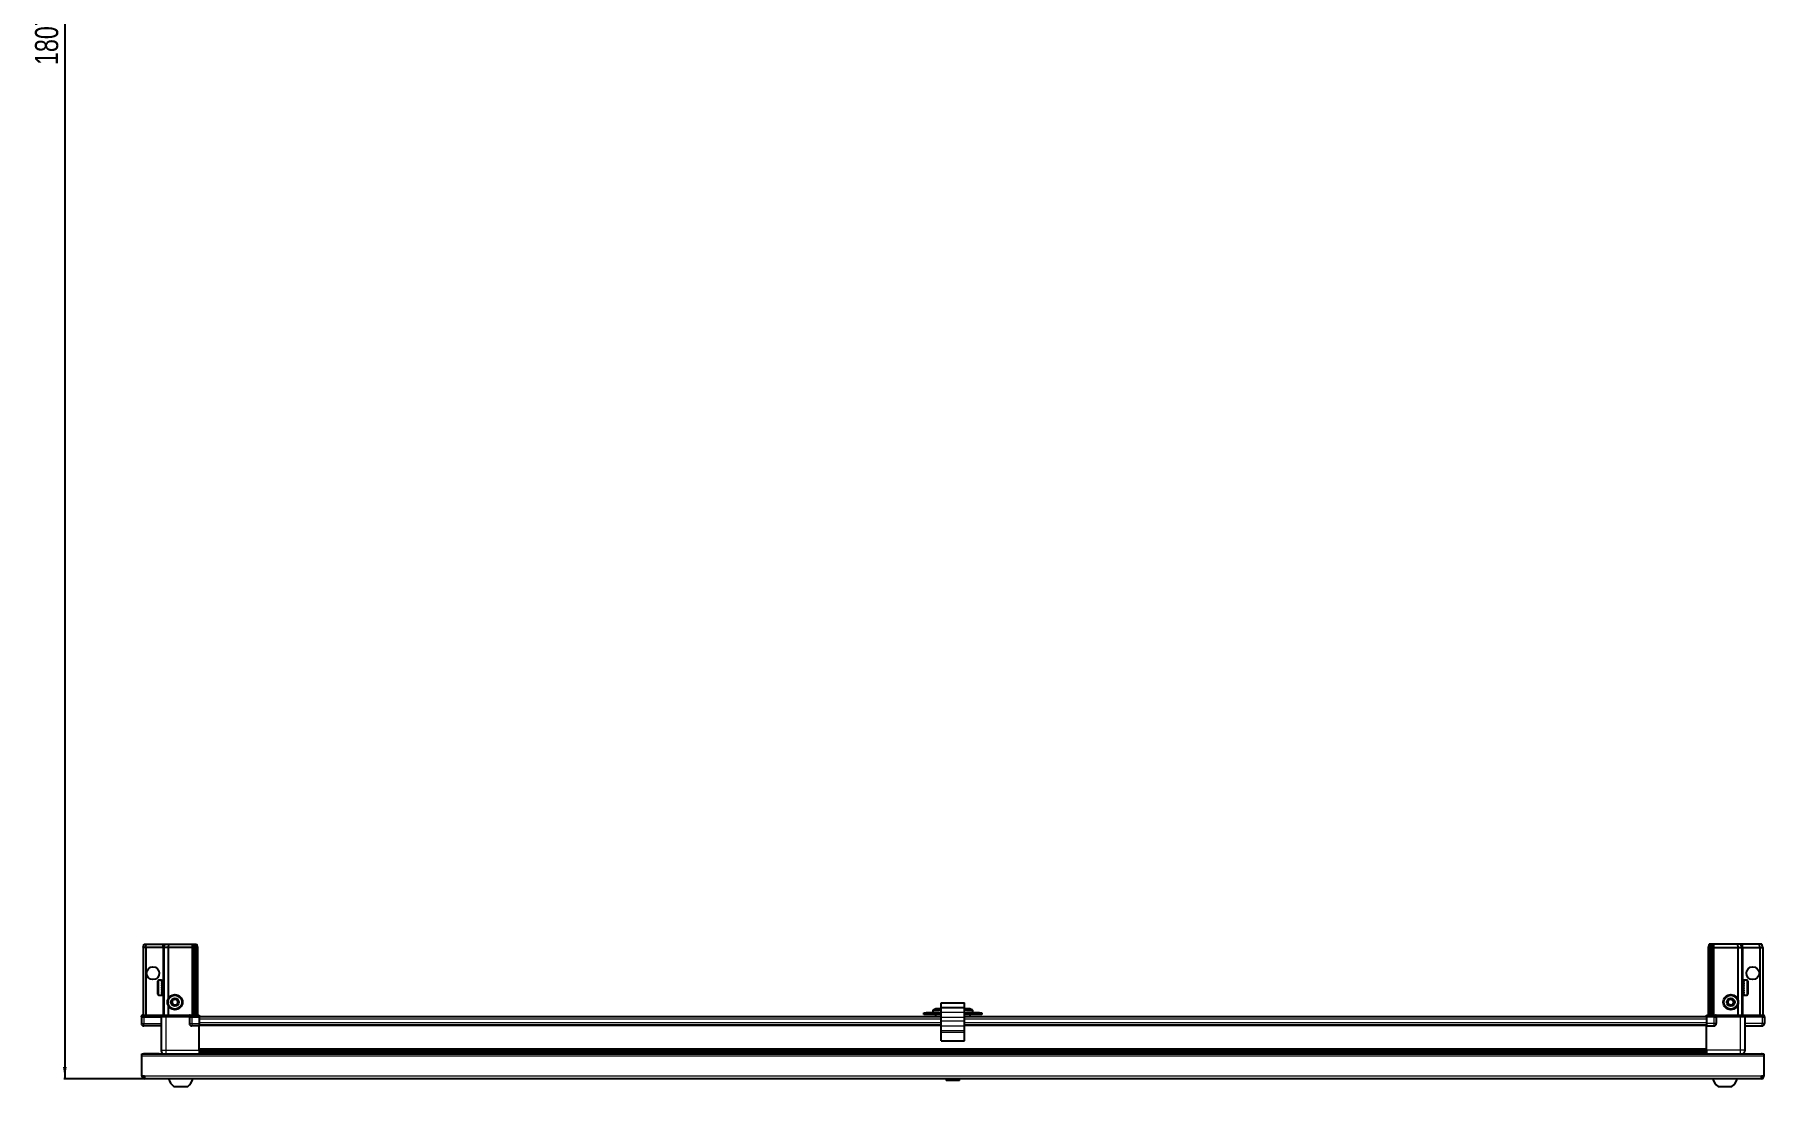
# Model space of a CAD drawing. Header units: millimetres. Extents: x 1219 to 6534, y -1482 to 1942.
# Drawn here: x 1283 to 2775, y -1482 to -575 of the extents above; entities that cross this region are included whole.
import ezdxf

# ---------------------------------------------------------------- set-up
doc = ezdxf.new("R2010")
doc.units = ezdxf.units.MM
doc.layers.add('FORMAT', color=7, linetype='Continuous')
doc.styles.add('SLDTEXTSTYLE0', font='TXT', dxfattribs={"width": 0.75})
doc.dimstyles.new('SLDDIMSTYLE0', dxfattribs={"dimtxt": 20, "dimasz": 10, "dimexe": 0, "dimexo": 0.0625, "dimgap": 5, "dimtad": 2, "dimdec": 1, "dimrnd": 1e-09, "dimzin": 12, "dimdsep": 46, "dimtxsty": 'SLDTEXTSTYLE0', "dimsah": 1, "dimcen": 0.09, "dimadec": 0, "dimazin": 3, "dimtfac": 1, "dimtofl": 0, "dimtmove": 0, "dimatfit": 3, "dimfxl": 0, "dimfrac": 2, "dimtolj": 1, "dimtzin": 12, "dimarcsym": 0})

# ---------------------------------------------------------------- blocks, each defined once
blk = doc.blocks.new('_D_11')
at = {"layer": 'FORMAT'}
for p, q in [((2068.9, 332), (1307.7, 332)), ((1308.7, 332), (1308.7, -1475)), ((1377.2, -1475), (1307.7, -1475))]:
    blk.add_line(p, q, dxfattribs=at)
for points in [[(1308.7, 332), (1307.1, 322), (1310.2, 322)], [(1308.7, -1475), (1310.2, -1465), (1307.1, -1465)]]:
    blk.add_solid(points, dxfattribs=at)
at = {"layer": 'FORMAT', "insert": (1282.9, -601), "char_height": 20, "attachment_point": 1, "rotation": 90, "style": 'SLDTEXTSTYLE0'}
blk.add_mtext('1807', dxfattribs=at)

msp = doc.modelspace()

# ---------------------------------------------------------------- linework, layer by layer
at = {"color": 7, "linetype": 'Continuous', "lineweight": 25}
for p, q in [((1376.16, -1361.99), (1376.96, -1358.99)), ((1376.16, -1361.99), (1376.16, -1420.29)), ((1378.66, -1361.99), (1376.16, -1361.99)), ((1376.96, -1358.99), (1378.81, -1358.99)), ((1378.66, -1361.99), (1378.81, -1358.99)), ((1378.66, -1361.99), (1378.66, -1420.29)), ((1393.16, -1361.99), (1378.66, -1361.99)), ((1378.81, -1358.99), (1393.16, -1358.99)), ((1393.16, -1358.99), (1394.96, -1358.99)), ((1394.16, -1361.99), (1393.16, -1361.99)), ((1394.16, -1361.99), (1394.96, -1358.99)), ((1397.66, -1361.99), (1394.16, -1361.99)), ((1394.16, -1361.99), (1394.16, -1420.29)), ((1394.96, -1358.99), (1397.99, -1358.99)), ((1397.99, -1358.99), (1397.66, -1361.99)), ((1418.16, -1361.99), (1397.66, -1361.99)), ((1397.66, -1361.99), (1397.66, -1406.49)), ((1397.99, -1358.99), (1418.16, -1358.99)), ((1418.16, -1358.99), (1419.96, -1358.99)), ((1419.16, -1361.99), (1418.16, -1361.99)), ((1419.96, -1358.99), (1419.16, -1361.99)), ((1419.16, -1361.99), (1419.16, -1420.29)), ((1420.16, -1361.99), (1419.16, -1361.99)), ((1419.96, -1358.99), (1420.7, -1358.99)), ((1420.7, -1358.99), (1420.16, -1361.99)), ((1420.16, -1361.99), (1420.16, -1420.29)), ((1421.66, -1361.99), (1420.16, -1361.99)), ((1420.7, -1358.99), (1421.2, -1358.99)), ((1421.2, -1358.99), (1421.66, -1361.99)), ((1421.2, -1358.99), (1422.35, -1358.99)), ((1421.66, -1361.99), (1421.66, -1420.29)), ((1423.16, -1361.99), (1421.66, -1361.99)), ((1422.35, -1358.99), (1423.16, -1361.99)), ((1423.16, -1361.99), (1423.16, -1420.29)), ((2726.96, -1358.99), (2726.16, -1361.99)), ((2726.16, -1361.99), (2727.66, -1361.99)), ((2726.16, -1361.99), (2726.16, -1420.29)), ((2728.11, -1358.99), (2726.96, -1358.99)), ((2728.11, -1358.99), (2727.66, -1361.99)), ((2727.66, -1361.99), (2727.66, -1420.29)), ((2727.66, -1361.99), (2729.16, -1361.99)), ((2728.61, -1358.99), (2728.11, -1358.99)), ((2728.61, -1358.99), (2729.16, -1361.99)), ((2729.35, -1358.99), (2728.61, -1358.99)), ((2729.16, -1361.99), (2730.16, -1361.99)), ((2729.16, -1361.99), (2729.16, -1420.29)), ((2729.35, -1358.99), (2730.16, -1361.99)), ((2731.16, -1358.99), (2729.35, -1358.99)), ((2730.16, -1361.99), (2730.16, -1420.29)), ((2730.16, -1361.99), (2731.16, -1361.99)), ((2751.32, -1358.99), (2731.16, -1358.99)), ((2731.16, -1361.99), (2751.66, -1361.99)), ((2751.32, -1358.99), (2751.66, -1361.99)), ((2754.35, -1358.99), (2751.32, -1358.99)), ((2751.66, -1361.99), (2751.66, -1406.49)), ((2751.66, -1361.99), (2755.16, -1361.99)), ((2755.16, -1361.99), (2754.35, -1358.99)), ((2756.16, -1358.99), (2754.35, -1358.99)), ((2755.16, -1361.99), (2755.16, -1420.29)), ((2755.16, -1361.99), (2756.16, -1361.99)), ((2770.5, -1358.99), (2756.16, -1358.99)), ((2756.16, -1361.99), (2770.66, -1361.99)), ((2770.66, -1361.99), (2770.5, -1358.99)), ((2772.35, -1358.99), (2770.5, -1358.99)), ((2770.66, -1361.99), (2770.66, -1420.29)), ((2770.66, -1361.99), (2773.16, -1361.99)), ((2773.16, -1361.99), (2772.35, -1358.99)), ((2773.16, -1361.99), (2773.16, -1420.29)), ((1388.96, -1402.19), (1388.96, -1390.79)), ((1392.16, -1389.99), (1389.76, -1389.99)), ((1392.16, -1389.99), (1392.16, -1390)), ((1392.16, -1390), (1392.66, -1390)), ((1392.16, -1390.18), (1392.66, -1390.18)), ((1392.16, -1390.18), (1392.16, -1390.4)), ((1392.16, -1390.4), (1392.66, -1390.4)), ((1392.16, -1390.98), (1392.66, -1390.98)), ((1392.16, -1390.98), (1392.16, -1391.41)), ((1392.16, -1391.41), (1392.66, -1391.41)), ((1392.16, -1392.31), (1392.66, -1392.31)), ((1392.16, -1392.31), (1392.16, -1392.91)), ((1392.16, -1392.91), (1392.66, -1392.91)), ((1392.16, -1394.06), (1392.66, -1394.06)), ((1392.16, -1394.06), (1392.16, -1394.76)), ((1392.16, -1394.76), (1392.66, -1394.76)), ((1392.16, -1396.04), (1392.66, -1396.04)), ((1392.16, -1396.04), (1392.16, -1396.78)), ((1392.16, -1396.18), (1392.66, -1396.18)), ((1392.16, -1396.68), (1392.66, -1396.68)), ((1392.16, -1396.78), (1392.66, -1396.78)), ((1392.16, -1398.06), (1392.66, -1398.06)), ((1392.16, -1398.06), (1392.16, -1398.77)), ((1392.16, -1398.77), (1392.66, -1398.77)), ((1392.16, -1399.94), (1392.66, -1399.94)), ((1392.16, -1399.94), (1392.16, -1400.54)), ((1392.16, -1400.54), (1392.66, -1400.54)), ((1392.16, -1401.47), (1392.66, -1401.47)), ((1392.16, -1401.47), (1392.16, -1401.91)), ((1392.16, -1401.91), (1392.66, -1401.91)), ((1392.16, -1402.52), (1392.66, -1402.52)), ((1392.16, -1402.52), (1392.16, -1402.76)), ((1392.66, -1390.18), (1392.66, -1390)), ((1392.66, -1390.4), (1392.66, -1390.18)), ((1392.66, -1390.98), (1392.66, -1390.4)), ((1392.66, -1391.41), (1392.66, -1390.98)), ((1392.66, -1392.31), (1392.66, -1391.41)), ((1392.76, -1392.09), (1392.66, -1392.09)), ((1392.66, -1392.91), (1392.66, -1392.31)), ((1392.66, -1394.06), (1392.66, -1392.91)), ((1392.66, -1394.76), (1392.66, -1394.06)), ((1392.66, -1396.04), (1392.66, -1394.76)), ((1392.66, -1396.18), (1392.66, -1396.04)), ((1392.66, -1396.78), (1392.66, -1396.68)), ((1392.66, -1398.06), (1392.66, -1396.78)), ((1392.66, -1398.77), (1392.66, -1398.06)), ((1392.66, -1399.94), (1392.66, -1398.77)), ((1392.66, -1400.54), (1392.66, -1399.94)), ((1392.66, -1401.47), (1392.66, -1400.54)), ((1392.66, -1400.89), (1392.76, -1400.89)), ((1392.66, -1401.91), (1392.66, -1401.47)), ((1392.66, -1402.52), (1392.66, -1401.91)), ((1392.66, -1402.76), (1392.66, -1402.52)), ((1392.76, -1400.89), (1392.76, -1392.09)), ((1393.64, -1393.18), (1393.16, -1392.49)), ((1393.16, -1400.49), (1393.16, -1392.49)), ((1393.16, -1400.49), (1393.64, -1399.8)), ((1394.12, -1392.49), (1393.64, -1393.18)), ((1393.64, -1399.8), (1393.64, -1393.18)), ((1393.64, -1399.8), (1394.12, -1400.49)), ((1394.16, -1392.49), (1394.12, -1392.49)), ((1394.12, -1400.49), (1394.12, -1392.49)), ((1394.12, -1400.49), (1394.16, -1400.49)), ((2755.19, -1392.49), (2755.16, -1392.49)), ((2755.16, -1400.49), (2755.19, -1400.49)), ((2755.67, -1393.18), (2755.19, -1392.49)), ((2755.19, -1392.49), (2755.19, -1400.49)), ((2755.19, -1400.49), (2755.67, -1399.8)), ((2756.16, -1392.49), (2755.67, -1393.18)), ((2755.67, -1393.18), (2755.67, -1399.8)), ((2755.67, -1399.8), (2756.16, -1400.49)), ((2756.16, -1392.49), (2756.16, -1400.49)), ((2756.66, -1392.09), (2756.56, -1392.09)), ((2756.56, -1392.09), (2756.56, -1400.89)), ((2756.56, -1400.89), (2756.66, -1400.89)), ((2759.56, -1389.99), (2756.66, -1389.99)), ((2757.16, -1389.99), (2756.66, -1389.99)), ((2756.66, -1389.99), (2756.66, -1390.04)), ((2756.66, -1390.04), (2756.66, -1390.32)), ((2757.16, -1390.04), (2756.66, -1390.04)), ((2757.16, -1390.32), (2756.66, -1390.32)), ((2756.66, -1390.32), (2756.66, -1390.6)), ((2757.16, -1390.6), (2756.66, -1390.6)), ((2756.66, -1390.6), (2756.66, -1391.26)), ((2757.16, -1391.26), (2756.66, -1391.26)), ((2756.66, -1391.26), (2756.66, -1391.73)), ((2756.66, -1391.73), (2756.66, -1392.71)), ((2757.16, -1391.73), (2756.66, -1391.73)), ((2757.16, -1392.71), (2756.66, -1392.71)), ((2756.66, -1392.71), (2756.66, -1393.34)), ((2756.66, -1393.34), (2756.66, -1394.53)), ((2757.16, -1393.34), (2756.66, -1393.34)), ((2757.16, -1394.53), (2756.66, -1394.53)), ((2756.66, -1394.53), (2756.66, -1395.16)), ((2757.16, -1395.16), (2756.66, -1395.16)), ((2756.66, -1395.25), (2756.66, -1396.54)), ((2757.16, -1395.25), (2756.66, -1395.25)), ((2757.16, -1396.54), (2756.66, -1396.54)), ((2757.16, -1397.02), (2756.66, -1397.02)), ((2756.66, -1397.02), (2756.66, -1397.28)), ((2756.66, -1397.28), (2756.66, -1398.55)), ((2757.16, -1397.28), (2756.66, -1397.28)), ((2757.16, -1398.55), (2756.66, -1398.55)), ((2756.66, -1398.55), (2756.66, -1399.23)), ((2756.66, -1399.23), (2756.66, -1400.35)), ((2757.16, -1399.23), (2756.66, -1399.23)), ((2757.16, -1400.35), (2756.66, -1400.35)), ((2756.66, -1400.35), (2756.66, -1400.92)), ((2756.66, -1400.92), (2756.66, -1401.78)), ((2757.16, -1400.92), (2756.66, -1400.92)), ((2757.16, -1401.78), (2756.66, -1401.78)), ((2756.66, -1401.78), (2756.66, -1402.17)), ((2756.66, -1402.17), (2756.66, -1402.69)), ((2757.16, -1402.17), (2756.66, -1402.17)), ((2757.16, -1390.04), (2757.16, -1389.99)), ((2757.16, -1390.6), (2757.16, -1390.32)), ((2757.16, -1391.73), (2757.16, -1391.26)), ((2757.16, -1393.34), (2757.16, -1392.71)), ((2757.16, -1395.25), (2757.16, -1394.53)), ((2757.16, -1397.28), (2757.16, -1396.54)), ((2757.16, -1399.23), (2757.16, -1398.55)), ((2757.16, -1400.92), (2757.16, -1400.35)), ((2757.16, -1402.17), (2757.16, -1401.78)), ((2760.36, -1390.79), (2760.36, -1402.19)), ((1389.76, -1402.99), (1392.16, -1402.99)), ((1392.16, -1402.76), (1392.66, -1402.76)), ((1392.16, -1402.98), (1392.66, -1402.98)), ((1392.16, -1402.98), (1392.16, -1402.99)), ((1392.16, -1402.98), (1392.66, -1402.98)), ((1392.66, -1402.98), (1392.66, -1402.76)), ((1392.66, -1402.98), (1392.66, -1402.98)), ((1397.66, -1411.49), (1397.66, -1420.29)), ((2057.41, -1416.24), (2057.41, -1418.14)), ((2063.33, -1414.65), (2063.33, -1414.66)), ((2064.66, -1409.64), (2084.66, -1409.64)), ((2064.66, -1413.64), (2064.66, -1409.64)), ((2064.66, -1413.64), (2084.66, -1413.64)), ((2064.66, -1417.62), (2064.66, -1413.64)), ((2084.66, -1413.64), (2084.66, -1409.64)), ((2084.66, -1417.62), (2084.66, -1413.64)), ((2088.33, -1414.65), (2088.33, -1414.66)), ((2091.91, -1418.14), (2091.91, -1416.24)), ((2751.66, -1411.49), (2751.66, -1420.29)), ((2757.16, -1402.69), (2756.66, -1402.69)), ((2756.66, -1402.69), (2756.66, -1402.87)), ((2756.66, -1402.87), (2756.66, -1402.99)), ((2757.16, -1402.87), (2756.66, -1402.87)), ((2756.66, -1402.99), (2759.56, -1402.99)), ((2757.16, -1402.87), (2757.16, -1402.69)), ((1375.16, -1420.29), (1374.66, -1421.16)), ((1374.66, -1421.49), (1374.66, -1421.16)), ((1374.66, -1421.49), (1376.66, -1421.49)), ((1374.66, -1421.49), (1374.66, -1427.49)), ((1376.66, -1420.29), (1375.16, -1420.29)), ((1376.66, -1420.29), (1391.46, -1420.29)), ((1391.46, -1421.49), (1376.66, -1421.49)), ((1376.66, -1421.49), (1391.46, -1421.49)), ((1391.66, -1429.49), (1376.66, -1429.49)), ((1391.46, -1420.29), (1391.66, -1420.29)), ((1391.66, -1421.49), (1391.46, -1421.49)), ((1391.66, -1421.49), (1391.66, -1420.29)), ((1391.66, -1420.29), (1395.66, -1420.29)), ((1395.66, -1421.49), (1391.66, -1421.49)), ((1391.66, -1421.49), (1391.66, -1450.49)), ((1395.66, -1420.29), (1415.96, -1420.29)), ((1415.96, -1421.49), (1395.66, -1421.49)), ((1415.96, -1420.29), (1416.16, -1420.29)), ((1416.16, -1421.49), (1415.96, -1421.49)), ((1416.16, -1421.49), (1416.16, -1420.29)), ((1416.83, -1420.29), (1416.16, -1420.29)), ((1416.16, -1421.49), (1418.16, -1421.49)), ((1416.16, -1421.49), (1416.16, -1427.49)), ((1416.83, -1420.29), (1424.66, -1420.29)), ((1424.66, -1421.16), (1418.16, -1421.16)), ((1424.66, -1421.49), (1418.16, -1421.49)), ((1418.16, -1421.49), (1424.66, -1421.49)), ((1424.66, -1429.49), (1418.16, -1429.49)), ((1424.66, -1420.29), (1424.66, -1421.16)), ((1424.66, -1421.16), (1424.66, -1421.16)), ((1424.66, -1421.49), (1424.66, -1421.16)), ((1424.66, -1421.49), (1424.66, -1421.49)), ((1424.66, -1421.49), (1424.66, -1427.49)), ((2064.66, -1421.64), (1424.66, -1421.64)), ((1424.66, -1427.49), (1424.66, -1429.49)), ((2064.66, -1428.84), (1424.66, -1428.84)), ((1424.66, -1450.49), (1424.66, -1429.49)), ((2049.66, -1419.64), (2049.66, -1418.14)), ((2049.66, -1418.14), (2051.66, -1418.14)), ((2051.66, -1419.64), (2049.66, -1419.64)), ((2051.66, -1418.14), (2051.66, -1419.64)), ((2062.91, -1418.14), (2051.66, -1418.14)), ((2062.91, -1419.64), (2051.66, -1419.64)), ((2059.66, -1419.64), (2059.66, -1421.64)), ((2062.91, -1419.64), (2062.91, -1418.14)), ((2062.91, -1418.14), (2064.66, -1418.14)), ((2064.66, -1419.64), (2062.91, -1419.64)), ((2064.66, -1421.95), (2064.66, -1417.62)), ((2064.66, -1425.18), (2064.66, -1421.95)), ((2064.66, -1429.5), (2064.66, -1425.18)), ((2064.66, -1433.27), (2064.66, -1429.5)), ((2084.66, -1421.95), (2084.66, -1417.62)), ((2084.66, -1418.14), (2086.41, -1418.14)), ((2086.41, -1419.64), (2084.66, -1419.64)), ((2724.66, -1421.64), (2084.66, -1421.64)), ((2084.66, -1425.18), (2084.66, -1421.95)), ((2084.66, -1429.5), (2084.66, -1425.18)), ((2724.66, -1428.84), (2084.66, -1428.84)), ((2084.66, -1433.27), (2084.66, -1429.5)), ((2086.41, -1418.14), (2086.41, -1419.64)), ((2097.66, -1418.14), (2086.41, -1418.14)), ((2097.66, -1419.64), (2086.41, -1419.64)), ((2089.66, -1421.64), (2089.66, -1419.64)), ((2097.66, -1419.64), (2097.66, -1418.14)), ((2097.66, -1418.14), (2099.66, -1418.14)), ((2099.66, -1419.64), (2097.66, -1419.64)), ((2099.66, -1418.14), (2099.66, -1419.64)), ((2724.66, -1421.16), (2724.66, -1420.29)), ((2724.66, -1420.29), (2732.48, -1420.29)), ((2731.16, -1421.16), (2724.66, -1421.16)), ((2724.66, -1421.49), (2724.66, -1421.16)), ((2731.16, -1421.49), (2724.66, -1421.49)), ((2724.66, -1421.49), (2724.66, -1427.49)), ((2724.66, -1427.49), (2724.66, -1429.49)), ((2724.66, -1429.49), (2731.16, -1429.49)), ((2724.66, -1450.49), (2724.66, -1429.49)), ((2731.16, -1421.49), (2733.16, -1421.49)), ((2733.16, -1421.49), (2731.16, -1421.49)), ((2733.16, -1420.29), (2732.48, -1420.29)), ((2733.16, -1421.49), (2733.16, -1420.29)), ((2733.16, -1420.29), (2733.36, -1420.29)), ((2733.36, -1421.49), (2733.16, -1421.49)), ((2733.16, -1421.49), (2733.16, -1427.49)), ((2733.36, -1420.29), (2753.66, -1420.29)), ((2753.66, -1421.49), (2733.36, -1421.49)), ((2753.66, -1420.29), (2757.66, -1420.29)), ((2757.66, -1421.49), (2753.66, -1421.49)), ((2757.66, -1421.49), (2757.66, -1420.29)), ((2757.66, -1420.29), (2757.86, -1420.29)), ((2757.86, -1421.49), (2757.66, -1421.49)), ((2757.66, -1421.49), (2757.66, -1450.49)), ((2757.66, -1429.49), (2772.66, -1429.49)), ((2757.86, -1420.29), (2772.66, -1420.29)), ((2772.66, -1421.49), (2757.86, -1421.49)), ((2774.16, -1420.29), (2772.66, -1420.29)), ((2772.66, -1421.49), (2774.66, -1421.49)), ((2774.66, -1421.16), (2774.16, -1420.29)), ((2774.66, -1421.16), (2774.16, -1420.29)), ((2774.66, -1421.49), (2774.66, -1421.16)), ((2774.66, -1421.49), (2774.66, -1421.16)), ((2774.66, -1421.49), (2774.66, -1421.49)), ((2774.66, -1421.49), (2774.66, -1427.49)), ((2064.66, -1434.71), (2064.66, -1433.27)), ((2064.66, -1442.44), (2064.66, -1434.71)), ((2064.66, -1442.44), (2084.66, -1442.44)), ((2084.66, -1434.71), (2084.66, -1433.27)), ((2084.66, -1442.44), (2084.66, -1434.71)), ((1375.16, -1453.49), (2774.16, -1453.49)), ((1375.16, -1455.59), (1375.16, -1453.49)), ((1375.16, -1472.89), (1375.16, -1455.59)), ((1390.16, -1453.39), (1377.26, -1453.39)), ((1390.16, -1453.39), (1390.16, -1453.49)), ((1424.66, -1451.51), (2724.66, -1451.51)), ((1424.66, -1451.55), (2724.66, -1451.55)), ((1448.53, -1453.34), (1424.66, -1453.34)), ((1443.16, -1453.49), (1443.16, -1453.34)), ((1443.2, -1453.49), (1443.2, -1453.34)), ((1443.47, -1453.49), (1443.47, -1453.34)), ((1443.73, -1453.49), (1443.73, -1453.34)), ((1444.38, -1453.49), (1444.38, -1453.34)), ((1444.84, -1453.49), (1444.84, -1453.34)), ((1445.81, -1453.49), (1445.81, -1453.34)), ((1446.43, -1453.49), (1446.43, -1453.34)), ((1447.62, -1453.49), (1447.62, -1453.34)), ((1448.28, -1453.49), (1448.28, -1453.34)), ((1448.33, -1453.49), (1448.33, -1453.34)), ((1449.62, -1453.34), (1448.53, -1453.34)), ((1450.35, -1453.34), (1449.62, -1453.34)), ((1449.62, -1453.49), (1449.62, -1453.34)), ((1449.62, -1453.34), (1449.62, -1453.34)), ((1449.63, -1453.49), (1449.63, -1453.34)), ((1450.13, -1453.49), (1450.13, -1453.34)), ((1450.36, -1453.34), (1450.35, -1453.34)), ((1450.36, -1453.49), (1450.36, -1453.34)), ((1450.78, -1453.34), (1450.36, -1453.34)), ((2698.53, -1453.34), (1450.78, -1453.34)), ((1451.63, -1453.49), (1451.63, -1453.34)), ((1452.32, -1453.49), (1452.32, -1453.34)), ((1453.45, -1453.49), (1453.45, -1453.34)), ((1454.02, -1453.49), (1454.02, -1453.34)), ((1454.9, -1453.49), (1454.9, -1453.34)), ((1455.3, -1453.49), (1455.3, -1453.34)), ((1455.83, -1453.49), (1455.83, -1453.34)), ((1456.02, -1453.49), (1456.02, -1453.34)), ((1456.16, -1453.49), (1456.16, -1453.34)), ((2693.16, -1453.49), (2693.16, -1453.34)), ((2693.33, -1453.49), (2693.33, -1453.34)), ((2693.54, -1453.49), (2693.54, -1453.34)), ((2694.1, -1453.49), (2694.1, -1453.34)), ((2694.52, -1453.49), (2694.52, -1453.34)), ((2695.42, -1453.49), (2695.42, -1453.34)), ((2696, -1453.49), (2696, -1453.34)), ((2697.15, -1453.49), (2697.15, -1453.34)), ((2697.84, -1453.49), (2697.84, -1453.34)), ((2699.12, -1453.34), (2698.53, -1453.34)), ((2699.12, -1453.49), (2699.12, -1453.34)), ((2699.13, -1453.34), (2699.12, -1453.34)), ((2699.86, -1453.34), (2699.13, -1453.34)), ((2699.29, -1453.49), (2699.29, -1453.34)), ((2699.79, -1453.49), (2699.79, -1453.34)), ((2699.86, -1453.49), (2699.86, -1453.34)), ((2700.89, -1453.34), (2699.86, -1453.34)), ((2699.86, -1453.34), (2699.86, -1453.34)), ((2724.66, -1453.34), (2700.78, -1453.34)), ((2701.15, -1453.49), (2701.15, -1453.34)), ((2701.86, -1453.49), (2701.86, -1453.34)), ((2703.03, -1453.49), (2703.03, -1453.34)), ((2703.64, -1453.49), (2703.64, -1453.34)), ((2704.58, -1453.49), (2704.58, -1453.34)), ((2705.03, -1453.49), (2705.03, -1453.34)), ((2705.65, -1453.49), (2705.65, -1453.34)), ((2705.9, -1453.49), (2705.9, -1453.34)), ((2706.14, -1453.49), (2706.14, -1453.34)), ((2706.15, -1453.49), (2706.15, -1453.34)), ((2759.16, -1453.39), (2759.16, -1453.49)), ((2759.16, -1453.39), (2772.06, -1453.39)), ((2774.16, -1453.49), (2774.16, -1455.59)), ((2774.16, -1455.59), (2774.16, -1472.89)), ((1377.26, -1472.89), (1375.16, -1472.89)), ((1377.26, -1472.89), (1377.26, -1474.99)), ((2772.06, -1474.99), (1377.26, -1474.99)), ((2069.86, -1474.99), (2068.87, -1475.98)), ((2068.87, -1475.98), (2068.87, -1476.49)), ((2080.44, -1475.98), (2068.87, -1475.98)), ((2080.44, -1476.49), (2068.87, -1476.49)), ((2080.44, -1475.98), (2079.46, -1474.99)), ((2080.44, -1476.49), (2080.44, -1475.98)), ((2774.16, -1472.89), (2772.06, -1472.89)), ((2772.06, -1474.99), (2772.06, -1472.89)), ((1402.66, -1481.59), (1414.66, -1481.59)), ((2734.66, -1481.59), (2746.66, -1481.59))]:
    msp.add_line(p, q, dxfattribs=at)
at = {"color": 8, "linetype": 'Continuous', "lineweight": 18}
for p, q in [((1393.16, -1361.99), (1393.16, -1358.99)), ((1393.16, -1361.99), (1393.16, -1392.49)), ((1418.16, -1358.99), (1418.16, -1361.99)), ((1418.16, -1361.99), (1418.16, -1420.29)), ((2731.16, -1358.99), (2731.16, -1361.99)), ((2731.16, -1361.99), (2731.16, -1420.29)), ((2756.16, -1361.99), (2756.16, -1358.99)), ((2756.16, -1361.99), (2756.16, -1392.49)), ((1389.76, -1402.99), (1389.76, -1389.99)), ((1393.16, -1400.49), (1393.16, -1420.29)), ((2756.16, -1400.49), (2756.16, -1420.29)), ((2759.56, -1389.99), (2759.56, -1402.99)), ((2057.41, -1416.24), (2062.16, -1416.24)), ((2057.6, -1415.87), (2062.16, -1415.87)), ((2062.16, -1415.87), (2064.66, -1415.87)), ((2062.16, -1416.24), (2064.66, -1416.24)), ((2084.66, -1415.87), (2087.16, -1415.87)), ((2084.66, -1416.24), (2087.16, -1416.24)), ((2087.16, -1415.87), (2091.71, -1415.87)), ((2087.16, -1416.24), (2091.91, -1416.24)), ((1374.66, -1427.49), (1376.66, -1427.49)), ((1376.66, -1421.49), (1376.66, -1420.29)), ((1376.66, -1421.49), (1376.66, -1427.49)), ((1376.66, -1427.49), (1391.66, -1427.49)), ((1376.66, -1429.49), (1376.66, -1427.49)), ((1391.46, -1421.49), (1391.46, -1420.29)), ((1395.66, -1421.49), (1395.66, -1420.29)), ((1395.66, -1421.49), (1395.66, -1450.49)), ((1415.96, -1421.49), (1415.96, -1420.29)), ((1416.16, -1427.49), (1418.16, -1427.49)), ((1418.16, -1421.49), (1418.16, -1421.16)), ((1418.16, -1421.49), (1418.16, -1427.49)), ((1418.16, -1427.49), (1424.66, -1427.49)), ((1418.16, -1427.49), (1418.16, -1429.49)), ((1424.66, -1421.49), (1424.66, -1421.16)), ((2064.66, -1423.64), (1424.66, -1423.64)), ((2064.66, -1426.84), (1424.66, -1426.84)), ((2064.66, -1429.49), (1424.66, -1429.49)), ((2064.66, -1417.62), (2084.66, -1417.62)), ((2064.66, -1421.95), (2084.66, -1421.95)), ((2064.66, -1425.18), (2084.66, -1425.18)), ((2064.66, -1429.5), (2084.66, -1429.5)), ((2724.66, -1423.64), (2084.66, -1423.64)), ((2724.66, -1426.84), (2084.66, -1426.84)), ((2724.66, -1429.49), (2084.66, -1429.49)), ((2731.16, -1427.49), (2724.66, -1427.49)), ((2731.16, -1421.49), (2731.16, -1421.16)), ((2731.16, -1421.49), (2731.16, -1427.49)), ((2731.16, -1427.49), (2731.16, -1429.49)), ((2733.16, -1427.49), (2731.16, -1427.49)), ((2733.36, -1420.29), (2733.36, -1421.49)), ((2753.66, -1421.49), (2753.66, -1420.29)), ((2753.66, -1421.49), (2753.66, -1450.49)), ((2772.66, -1427.49), (2757.66, -1427.49)), ((2757.86, -1420.29), (2757.86, -1421.49)), ((2772.66, -1421.49), (2772.66, -1420.29)), ((2772.66, -1421.49), (2772.66, -1427.49)), ((2772.66, -1429.49), (2772.66, -1427.49)), ((2774.66, -1427.49), (2772.66, -1427.49)), ((2064.66, -1433.27), (2084.66, -1433.27)), ((2064.66, -1434.71), (2084.66, -1434.71)), ((2774.16, -1455.59), (1375.16, -1455.59)), ((1377.26, -1453.49), (1377.26, -1453.39)), ((1395.66, -1450.49), (1424.66, -1450.49)), ((1424.66, -1448.89), (2724.66, -1448.89)), ((2724.66, -1450.31), (1424.66, -1450.31)), ((1424.66, -1452.76), (2724.66, -1452.76)), ((2753.66, -1450.49), (2724.66, -1450.49)), ((2772.06, -1453.49), (2772.06, -1453.39)), ((2772.06, -1472.89), (1377.26, -1472.89))]:
    msp.add_line(p, q, dxfattribs=at)
at = {"color": 7, "linetype": 'Continuous', "lineweight": 25, "flags": 128}
for points in [[(2064.66, -1414.84), (2064.65, -1414.84), (2064.33, -1414.74)], [(2085.01, -1414.74), (2084.69, -1414.83), (2084.66, -1414.84)], [(1377.26, -1453.39), (1376.85, -1453.43), (1376.62, -1453.49)], [(2772.7, -1453.49), (2772.47, -1453.43), (2772.06, -1453.39)]]:
    msp.add_lwpolyline(points, dxfattribs=at)
at = {"color": 7, "linetype": 'Continuous', "lineweight": 25}
for centre, radius in [((1384.66, -1383.99), 5.5), ((2764.66, -1383.99), 5.5), ((1403.66, -1408.99), 6.5), ((2745.66, -1408.99), 6.5), ((1403.66, -1408.99), 3.46), ((2745.66, -1408.99), 3.46)]:
    msp.add_circle(centre, radius, dxfattribs=at)
at = {"color": 8, "linetype": 'Continuous', "lineweight": 18}
for centre in [(1403.66, -1408.99), (2745.66, -1408.99)]:
    msp.add_circle(centre, 5.7, dxfattribs=at)
at = {"color": 7, "linetype": 'Continuous', "lineweight": 25}
for centre, radius, start, end in [((1389.76, -1390.79), 0.8, 90, 180), ((1389.76, -1402.19), 0.8, 180, 270), ((1393.16, -1392.09), 0.4, 180, 270), ((1393.16, -1400.89), 0.4, 90, 180), ((2756.16, -1392.09), 0.4, 270, 360), ((2756.16, -1400.89), 0.4, 0, 90), ((2759.56, -1390.79), 0.8, 0, 90), ((2759.56, -1402.19), 0.8, 270, 360), ((1403.66, -1408.99), 2.5, 147.37605, 207.37605), ((1403.66, -1408.99), 2.5, 207.37605, 267.37605), ((1403.66, -1408.99), 2.5, 87.37605, 147.37605), ((1403.66, -1408.99), 2.5, 267.37605, 327.37605), ((1403.66, -1408.99), 2.5, 27.37605, 87.37605), ((1403.66, -1408.99), 2.5, 327.37605, 27.37605), ((2057.86, -1416.24), 0.45, 124.71791, 180), ((2062.16, -1422.44), 8, 105.59831, 124.71791), ((2087.16, -1422.44), 8, 55.28209, 74.20809), ((2091.46, -1416.24), 0.45, 0, 55.28209), ((2745.66, -1408.99), 2.5, 134.67671, 194.67671), ((2745.66, -1408.99), 2.5, 194.67671, 254.67671), ((2745.66, -1408.99), 2.5, 74.67671, 134.67671), ((2745.66, -1408.99), 2.5, 254.67671, 314.67671), ((2745.66, -1408.99), 2.5, 14.67671, 74.67671), ((2745.66, -1408.99), 2.5, 314.67671, 14.67671), ((1376.66, -1427.49), 2, 180, 270), ((1418.16, -1427.49), 2, 180, 270), ((2731.16, -1427.49), 2, 270, 0), ((2772.66, -1427.49), 2, 270, 0), ((1377.26, -1472.89), 2.1, 180, 270), ((1377.26, -1472.89), 0.6, 180, 270), ((1409.68, -1471.97), 11.91, 194.70035, 233.8734), ((1407.63, -1471.97), 11.91, 306.1266, 345.29965), ((2741.68, -1471.97), 11.91, 194.70035, 233.8734), ((2739.63, -1471.97), 11.91, 306.1266, 345.29965), ((2772.06, -1472.89), 0.6, 270, 0), ((2772.06, -1472.89), 2.1, 270, 0)]:
    msp.add_arc(centre, radius, start, end, dxfattribs=at)
for centre, start_param, end_param in [((1418.16, -1417.69), 2.4188584, 3.1415927), ((2731.16, -1417.69), 3.1415927, 3.8643269)]:
    msp.add_ellipse(centre, major_axis=(0, 3.46), ratio=0.5773503, start_param=start_param, end_param=end_param, dxfattribs=at)
for points, knots in [([(1400.77, -1408.86), (1401.05, -1408.42), (1401.57, -1407.61), (1402.09, -1406.8), (1402.33, -1406.43)], [0, 0, 0, 0, 0.5346859, 1, 1, 1, 1]), ([(1402.1, -1411.42), (1402.04, -1411.31), (1401.77, -1410.78), (1401.31, -1409.9), (1400.93, -1409.16), (1400.77, -1408.86)], [0, 0, 0, 0, 0.1331247, 0.6370994, 1, 1, 1, 1]), ([(1404.98, -1411.55), (1404.47, -1411.53), (1403.51, -1411.49), (1402.55, -1411.44), (1402.1, -1411.42)], [0, 0, 0, 0, 0.5346859, 1, 1, 1, 1]), ([(1402.33, -1406.43), (1402.85, -1406.45), (1403.81, -1406.5), (1404.77, -1406.54), (1405.21, -1406.56)], [0, 0, 0, 0, 0.53468586, 1, 1, 1, 1]), ([(1406.54, -1409.12), (1406.26, -1409.56), (1405.74, -1410.37), (1405.23, -1411.18), (1404.98, -1411.55)], [0, 0, 0, 0, 0.5346859, 1, 1, 1, 1]), ([(1405.21, -1406.56), (1405.37, -1406.87), (1405.75, -1407.6), (1406.21, -1408.48), (1406.48, -1409.01), (1406.54, -1409.12)], [0, 0, 0, 0, 0.3629006, 0.8668753, 1, 1, 1, 1]), ([(2064.41, -1414.76), (2064.41, -1414.76), (2064.4, -1414.76), (2064.38, -1414.76), (2064.26, -1414.72), (2063.99, -1414.66), (2063.69, -1414.6), (2063.46, -1414.58), (2063.32, -1414.6), (2063.33, -1414.66), (2063.34, -1414.72), (2063.33, -1414.75), (2063.31, -1414.76), (2063.29, -1414.76), (2063.28, -1414.76), (2063.25, -1414.76), (2063.2, -1414.75), (2062.99, -1414.7), (2062.73, -1414.63), (2062.37, -1414.59), (2062.05, -1414.58), (2061.67, -1414.62), (2061.37, -1414.69), (2061.14, -1414.75), (2061.07, -1414.76), (2061.05, -1414.76), (2061.03, -1414.76), (2061.01, -1414.76), (2060.99, -1414.75), (2060.97, -1414.71), (2061, -1414.64), (2060.96, -1414.58), (2060.76, -1414.58), (2060.46, -1414.63), (2060.17, -1414.69), (2059.96, -1414.75), (2059.92, -1414.76), (2059.92, -1414.76)], [0, 0, 0, 0, 0.0028392, 0.0068323, 0.0178959, 0.0673466, 0.1262697, 0.1635381, 0.201111, 0.28293, 0.3109228, 0.3249617, 0.3307219, 0.3335843, 0.3364739, 0.3389857, 0.3437038, 0.3589427, 0.4317291, 0.4788261, 0.5135617, 0.5573693, 0.6405693, 0.6613161, 0.6651121, 0.6689448, 0.6715022, 0.6740537, 0.6785011, 0.6922047, 0.7560162, 0.8203204, 0.8585349, 0.9111231, 0.9690933, 0.9981781, 1, 1, 1, 1]), ([(2089.41, -1414.76), (2089.41, -1414.76), (2089.4, -1414.76), (2089.38, -1414.76), (2089.26, -1414.72), (2088.99, -1414.66), (2088.69, -1414.6), (2088.46, -1414.58), (2088.32, -1414.6), (2088.33, -1414.66), (2088.34, -1414.72), (2088.33, -1414.75), (2088.31, -1414.76), (2088.29, -1414.76), (2088.28, -1414.76), (2088.25, -1414.76), (2088.2, -1414.75), (2087.99, -1414.7), (2087.73, -1414.63), (2087.37, -1414.59), (2087.05, -1414.58), (2086.67, -1414.62), (2086.37, -1414.69), (2086.14, -1414.75), (2086.07, -1414.76), (2086.05, -1414.76), (2086.03, -1414.76), (2086.01, -1414.76), (2085.99, -1414.75), (2085.97, -1414.71), (2086, -1414.64), (2085.96, -1414.58), (2085.76, -1414.58), (2085.46, -1414.63), (2085.17, -1414.69), (2084.96, -1414.75), (2084.92, -1414.76), (2084.92, -1414.76)], [0, 0, 0, 0, 0.0028392, 0.0068323, 0.0178959, 0.0673466, 0.1262697, 0.1635381, 0.201111, 0.28293, 0.3109228, 0.3249617, 0.3307219, 0.3335843, 0.3364739, 0.3389857, 0.3437038, 0.3589427, 0.4317291, 0.4788261, 0.5135617, 0.5573693, 0.6405693, 0.6613161, 0.6651121, 0.6689448, 0.6715022, 0.6740537, 0.6785011, 0.6922047, 0.7560162, 0.8203204, 0.8585349, 0.9111231, 0.9690933, 0.9981781, 1, 1, 1, 1]), ([(2742.87, -1408.23), (2743.24, -1407.87), (2743.93, -1407.19), (2744.61, -1406.51), (2744.93, -1406.2)], [0, 0, 0, 0, 0.5346859, 1, 1, 1, 1]), ([(2743.6, -1411.02), (2743.52, -1410.69), (2743.31, -1409.89), (2743.06, -1408.93), (2742.9, -1408.35), (2742.87, -1408.23)], [0, 0, 0, 0, 0.3629006, 0.8668753, 1, 1, 1, 1]), ([(2746.39, -1411.78), (2745.89, -1411.65), (2744.96, -1411.39), (2744.04, -1411.14), (2743.6, -1411.02)], [0, 0, 0, 0, 0.5346859, 1, 1, 1, 1]), ([(2744.93, -1406.2), (2745.42, -1406.33), (2746.35, -1406.59), (2747.28, -1406.84), (2747.71, -1406.96)], [0, 0, 0, 0, 0.5346859, 1, 1, 1, 1]), ([(2748.44, -1409.75), (2748.07, -1410.12), (2747.39, -1410.79), (2746.71, -1411.47), (2746.39, -1411.78)], [0, 0, 0, 0, 0.5346859, 1, 1, 1, 1]), ([(2747.71, -1406.96), (2747.74, -1407.08), (2747.89, -1407.66), (2748.15, -1408.62), (2748.35, -1409.42), (2748.44, -1409.75)], [0, 0, 0, 0, 0.1331247, 0.6370994, 1, 1, 1, 1]), ([(1391.66, -1450.49), (1391.7, -1450.93), (1391.78, -1451.61), (1392.21, -1452.43), (1392.67, -1452.98), (1393.07, -1453.34), (1393.33, -1453.47), (1393.38, -1453.49)], [0, 0, 0, 0, 0.36301846, 0.55843766, 0.75800394, 0.95757021, 1, 1, 1, 1]), ([(1424.66, -1450.49), (1424.66, -1450.89), (1424.66, -1451.68), (1424.66, -1452.7), (1424.66, -1453.32), (1424.66, -1453.48), (1424.66, -1453.49)], [0, 0, 0, 0, 0.3255201, 0.6510403, 0.9765604, 1, 1, 1, 1]), ([(2724.66, -1450.49), (2724.66, -1450.89), (2724.66, -1451.68), (2724.66, -1452.7), (2724.66, -1453.32), (2724.66, -1453.48), (2724.66, -1453.49)], [0, 0, 0, 0, 0.32552014, 0.65104028, 0.97656042, 1, 1, 1, 1]), ([(2757.66, -1450.49), (2757.61, -1450.93), (2757.54, -1451.61), (2757.1, -1452.43), (2756.65, -1452.98), (2756.24, -1453.34), (2755.98, -1453.47), (2755.94, -1453.49)], [0, 0, 0, 0, 0.3630185, 0.5584377, 0.7580039, 0.9575702, 1, 1, 1, 1])]:
    msp.add_open_spline(points, degree=3, knots=knots, dxfattribs=at)
at = {"color": 8, "linetype": 'Continuous', "lineweight": 18}
for points in [[(1391.66, -1450.49), (1391.72, -1450.49), (1391.84, -1450.49), (1392.76, -1450.49), (1394.08, -1450.49), (1395.13, -1450.49), (1395.66, -1450.49)], [(2757.66, -1450.49), (2757.6, -1450.49), (2757.48, -1450.49), (2756.55, -1450.49), (2755.23, -1450.49), (2754.18, -1450.49), (2753.66, -1450.49)]]:
    msp.add_open_spline(points, degree=3, dxfattribs=at)
for points in [[(1395.66, -1450.49), (1395.66, -1450.93), (1395.66, -1451.61), (1395.66, -1452.43), (1395.66, -1452.98), (1395.66, -1453.34), (1395.66, -1453.47), (1395.66, -1453.49)], [(2753.66, -1450.49), (2753.66, -1450.93), (2753.66, -1451.61), (2753.66, -1452.43), (2753.66, -1452.98), (2753.66, -1453.34), (2753.66, -1453.47), (2753.66, -1453.49)]]:
    msp.add_open_spline(points, degree=3, knots=[0, 0, 0, 0, 0.3630185, 0.5584377, 0.7580039, 0.9575702, 1, 1, 1, 1], dxfattribs=at)

# ---------------------------------------------------------------- dimensions: what is measured, and where the dimension line sits
at = {"layer": 'FORMAT'}
dim = msp.add_linear_dim(base=(1308.66, -1474.99), p1=(2068.87, 332.01), p2=(1377.26, -1474.99), angle=90, dimstyle='SLDDIMSTYLE0', dxfattribs=at)
dim.commit()
dim.dimension.update_dxf_attribs({"geometry": '_D_11', "text_midpoint": (1308.66, -571.49), "dimtype": 160})

doc.saveas('drawing.dxf')
